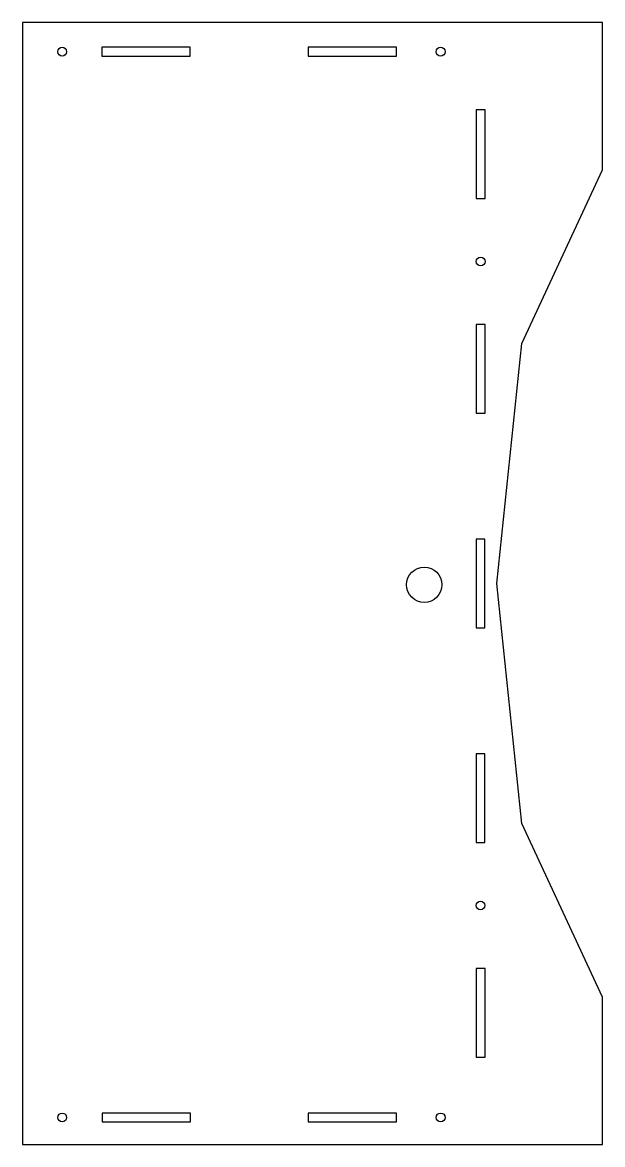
# Model space of a CAD drawing. Header units: millimetres. Extents: x -197 to 0, y 0 to 381.
import ezdxf

# ---------------------------------------------------------------- set-up
doc = ezdxf.new("R2010")
doc.units = ezdxf.units.MM

msp = doc.modelspace()

# ---------------------------------------------------------------- linework, layer by layer
at = {"color": 7, "linetype": 'Continuous', "lineweight": 25}
for p, q in [((-197, 380.84), (-197, 0)), ((0, 380.84), (-197, 380.84)), ((0, 330.84), (0, 380.84)), ((-140, 372.42), (-170, 372.42)), ((-170, 372.42), (-170, 369.42)), ((-170, 369.42), (-140, 369.42)), ((-140, 369.42), (-140, 372.42)), ((-70, 372.42), (-100, 372.42)), ((-100, 372.42), (-100, 369.42)), ((-100, 369.42), (-70, 369.42)), ((-70, 369.42), (-70, 372.42)), ((-39.9, 351.14), (-42.9, 351.14)), ((-42.9, 351.14), (-42.9, 321.14)), ((-39.9, 321.14), (-39.9, 351.14)), ((-27.47, 271.93), (0, 330.84)), ((-42.9, 321.14), (-39.9, 321.14)), ((-39.9, 278.28), (-42.9, 278.28)), ((-42.9, 278.28), (-42.9, 248.28)), ((-39.9, 248.28), (-39.9, 278.28)), ((-35.94, 190.42), (-27.47, 271.93)), ((-42.9, 248.28), (-39.9, 248.28)), ((-39.94, 205.42), (-42.94, 205.42)), ((-42.94, 205.42), (-42.94, 175.42)), ((-39.94, 175.42), (-39.94, 205.42)), ((-27.47, 108.91), (-35.94, 190.42)), ((-42.94, 175.42), (-39.94, 175.42)), ((-39.94, 132.56), (-42.94, 132.56)), ((-42.94, 132.56), (-42.94, 102.56)), ((-39.94, 102.56), (-39.94, 132.56)), ((0, 50), (-27.47, 108.91)), ((-42.94, 102.56), (-39.94, 102.56)), ((-39.9, 59.7), (-42.9, 59.7)), ((-42.9, 59.7), (-42.9, 29.7)), ((-39.9, 29.7), (-39.9, 59.7)), ((0, 0), (0, 50)), ((-42.9, 29.7), (-39.9, 29.7)), ((-139.98, 10.7), (-169.98, 10.7)), ((-169.98, 10.7), (-169.98, 7.7)), ((-169.98, 7.7), (-139.98, 7.7)), ((-139.98, 7.7), (-139.98, 10.7)), ((-69.98, 10.7), (-99.98, 10.7)), ((-99.98, 10.7), (-99.98, 7.7)), ((-99.98, 7.7), (-69.98, 7.7)), ((-69.98, 7.7), (-69.98, 10.7)), ((-197, 0), (0, 0))]:
    msp.add_line(p, q, dxfattribs=at)
for centre, radius in [((-183.5, 370.92), 1.5), ((-55, 370.92), 1.5), ((-41.4, 299.71), 1.5), ((-60.55, 190), 6), ((-41.44, 81.13), 1.5), ((-183.48, 9.2), 1.5), ((-54.98, 9.2), 1.5)]:
    msp.add_circle(centre, radius, dxfattribs=at)

doc.saveas('drawing.dxf')
